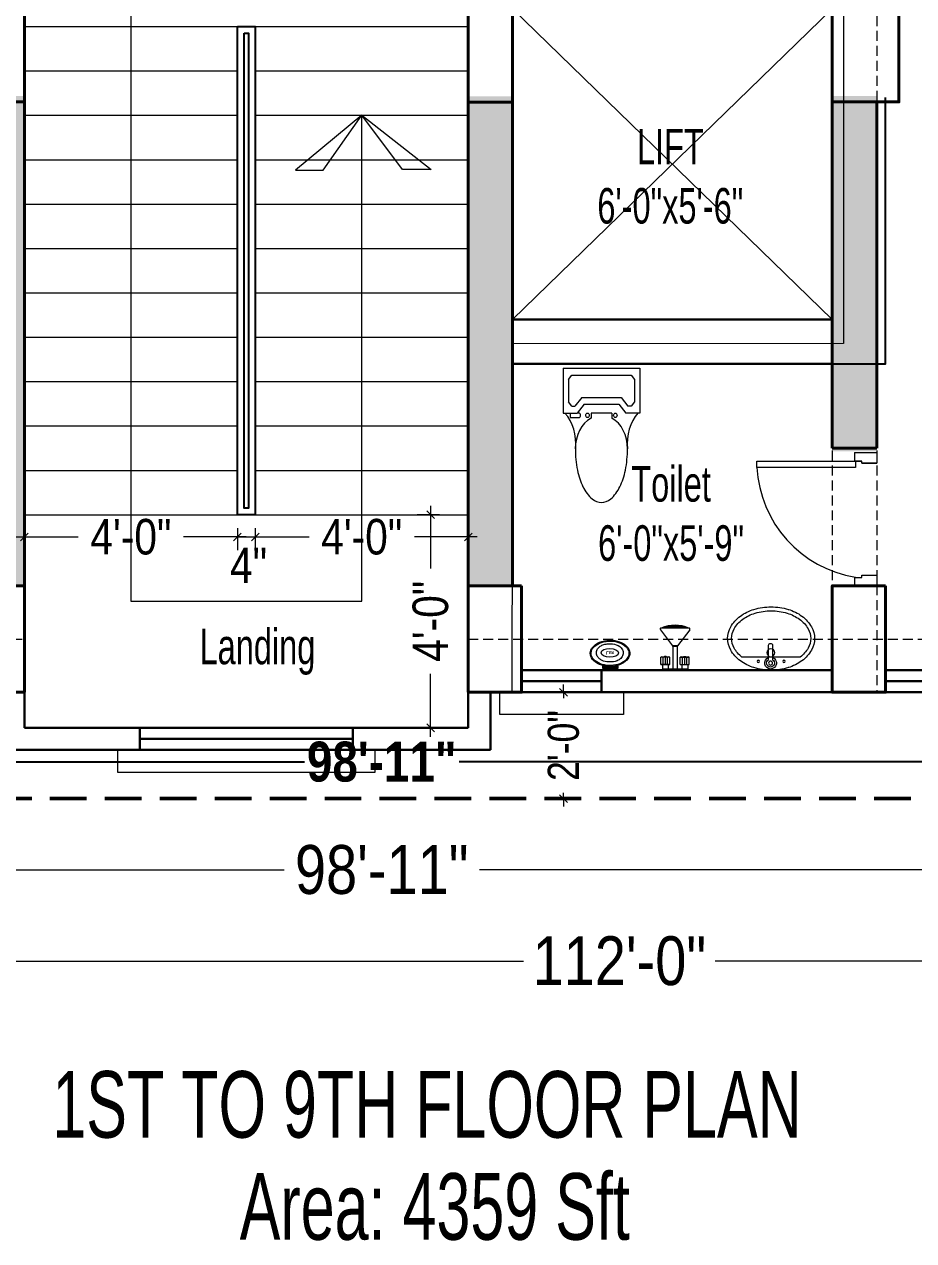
# Model space of a CAD drawing. Header units: inches. Extents: x 64086 to 138972, y -13497 to 16809.
# Drawn here: x 95675.8 to 95876.1, y -12040.3 to -11766.2 of the extents above; entities that cross this region are included whole.
import ezdxf

# ---------------------------------------------------------------- set-up
doc = ezdxf.new("R2010")
doc.units = ezdxf.units.IN
doc.header["$LTSCALE"] = 0.5
doc.header["$MEASUREMENT"] = 0
doc.header["$PDMODE"] = 2
doc.linetypes.add('DASHED', pattern=[0.75, 0.5, -0.25])
doc.layers.get('0').update_dxf_attribs({"lineweight": 13})
for name, color, linetype, lineweight in [('A-LINE', 252, 'Continuous', 15), ('A-TOIL', 6, 'Continuous', 15), ('BEAM 2', 87, 'Continuous', 15), ('Boundary', 6, 'DASHED', 50), ('Column', 1, 'Continuous', 40), ('DIM', 5, 'Continuous', 13), ('e-tv+tel', 5, 'Continuous', 25), ('fixture', 24, 'Continuous', 13), ('hatch', 8, 'Continuous', 9), ('P-BASIN1', 6, 'Continuous', 15), ('P-COMMODE', 6, 'Continuous', 15), ('P-SHOWER', 7, 'Continuous', 15), ('P.cap', 4, 'Continuous', 20), ('rail', 12, 'Continuous', 25), ('railing', 30, 'Continuous', 15), ('stair', 230, 'Continuous', 20), ('TEXT', 7, 'Continuous', 13), ('Text-2', 7, 'Continuous', 18), ('TEXT-IN', 7, 'Continuous', 15), ('text-s2', 7, 'Continuous', 20), ('WALL', 7, 'Continuous', 30), ('WALL-0', 7, 'Continuous', 18), ('Wall_20', 253, 'Continuous', 20)]:
    doc.layers.add(name, color=color, linetype=linetype, lineweight=lineweight)
doc.styles.add('1', font='ARIALN.TTF')
doc.styles.get("Standard").update_dxf_attribs({"font": 'ARIALNB.TTF'})
doc.styles.add('STYLE1', font='ARIALN.TTF', dxfattribs={"width": 0.8})
doc.dimstyles.new('1_8', dxfattribs={"dimtxt": 5, "dimasz": 1.5, "dimexe": 0.18, "dimexo": 0.0625, "dimgap": 0.125, "dimtad": 0, "dimdec": 0, "dimzin": 3, "dimdsep": 46, "dimlunit": 4, "dimtxsty": 'STYLE1', "dimblk": 'D', "dimcen": 3, "dimse1": 1, "dimse2": 1, "dimclrt": 7, "dimadec": 0, "dimazin": 0, "dimtfac": 1, "dimtdec": 0, "dimtix": 1, "dimtmove": 0, "dimatfit": 3, "dimldrblk": 'OPEN90', "dimfxl": 1, "dimtvp": 0.75, "dimtolj": 1, "dimtzin": 0, "dimarcsym": 0})
doc.dimstyles.new('Column Dim', dxfattribs={"dimtxt": 9, "dimasz": 1.5, "dimexe": 13.25, "dimexo": 11, "dimgap": 1, "dimtad": 0, "dimdec": 1, "dimzin": 0, "dimdsep": 46, "dimlunit": 4, "dimtxsty": 'Standard', "dimblk": 'DIM', "dimcen": 0, "dimse1": 1, "dimse2": 1, "dimclrd": 5, "dimclre": 5, "dimclrt": 7, "dimadec": 0, "dimazin": 0, "dimtfac": 1, "dimtdec": 1, "dimtofl": 0, "dimtmove": 2, "dimatfit": 3, "dimldrblk": 'DIM', "dimfxl": 1, "dimtolj": 1, "dimtzin": 0, "dimarcsym": 0})
doc.dimstyles.new('DIM-1-2', dxfattribs={"dimtxt": 8, "dimasz": 1.75, "dimexe": 3, "dimexo": 2, "dimgap": 3, "dimtad": 0, "dimdec": 0, "dimzin": 3, "dimdsep": 46, "dimlunit": 4, "dimtxsty": '1', "dimblk": 'OBLIQUE', "dimcen": 1, "dimdle": 2, "dimclrd": 256, "dimclre": 256, "dimclrt": 256, "dimadec": 0, "dimazin": 0, "dimtfac": 0.75, "dimtdec": 0, "dimtmove": 1, "dimatfit": 3, "dimldrblk": 'OBLIQUE', "dimfxl": 1, "dimtolj": 1, "dimtzin": 0, "dimlwd": -1, "dimlwe": -1, "dimarcsym": 0})
pattern_1 = [(225, (19362.28457, 30685.39488), (-0.0883883476, 0.0883883476), [])]

# ---------------------------------------------------------------- blocks, each defined once
blk = doc.blocks.new('D')
at = {"layer": 'DIM'}
for q in [(-1.125, 0), (0, 1.125), (1.125, 0), (0, -1.125)]:
    blk.add_line((0, 0), q, dxfattribs=at)
at = {"layer": 'DIM', "color": 6, "const_width": 0.375}
blk.add_lwpolyline([(-0.1875, 0, 1), (0.1875, 0, 1)], format="xyb", close=True, dxfattribs=at)
blk = doc.blocks.new('*D47')
at = {"layer": 'Defpoints', "color": 0, "transparency": 16777216}
for p in [(71204.6, -11684.75), (71193.77, -11806.11), (99510, -11806.11)]:
    blk.add_point(p, dxfattribs=at)
at = {"layer": 'text-s2', "color": 0, "lineweight": -2, "transparency": 16777216}
blk.add_line((71193.77, -11686.25), (71193.77, -11804.61), dxfattribs=at)
at = {"layer": 'text-s2', "color": 0, "lineweight": -2, "transparency": 16777216, "xscale": 1.5, "yscale": 1.5, "zscale": 1.5}
for p, rotation in [((71193.77, -11684.75), 90), ((71193.77, -11806.11), 270)]:
    blk.add_blockref('D', p, dxfattribs=dict(at, rotation=rotation))
at = {"layer": 'text-s2', "color": 7, "transparency": 16777216, "insert": (71189.94, -11745.43), "char_height": 5, "attachment_point": 5, "rotation": 90, "style": 'STYLE1'}
blk.add_mtext('\\A1;10\'-1"', dxfattribs=at)
blk = doc.blocks.new('_Open90')
at = {"layer": 'DIM', "color": 0, "lineweight": -2}
for p, q in [((0, 0), (-1, 0)), ((-0.5, 0.5), (0, 0)), ((0, 0), (-0.5, -0.5))]:
    blk.add_line(p, q, dxfattribs=at)
blk = doc.blocks.new('_Oblique')
at = {"color": 0, "linetype": 'ByBlock', "lineweight": -2}
blk.add_line((-0.5, -0.5), (0.5, 0.5), dxfattribs=at)
blk = doc.blocks.new('*D440')
at = {"layer": 'Defpoints', "color": 0, "ltscale": 3, "transparency": 16777216}
for p in [(95137.85, -11940.71), (96481.85, -11940.62), (96481.86, -11977.21)]:
    blk.add_point(p, dxfattribs=at)
at = {"layer": 'TEXT', "ltscale": 3, "transparency": 16777216}
for p, q in [((95137.86, -11975.31), (95137.86, -11980.31)), ((96481.86, -11975.21), (96481.86, -11980.21)), ((95135.86, -11977.31), (95788.27, -11977.26)), ((96483.86, -11977.21), (95831.44, -11977.26))]:
    blk.add_line(p, q, dxfattribs=at)
at = {"layer": 'TEXT', "ltscale": 3, "transparency": 16777216, "xscale": 1.75, "yscale": 1.75, "zscale": 1.75}
for p, rotation in [((95137.86, -11977.31), 180.0039345522628), ((96481.86, -11977.21), 0.003934552262808667)]:
    blk.add_blockref('_Oblique', p, dxfattribs=dict(at, rotation=rotation))
at = {"layer": 'TEXT', "ltscale": 3, "transparency": 16777216, "insert": (95809.86, -11977.26), "char_height": 11, "attachment_point": 5, "rotation": 0.0039, "style": '1'}
blk.add_mtext('\\A1;112\'-0"', dxfattribs=at)
blk = doc.blocks.new('*D444')
at = {"layer": 'Defpoints', "color": 0, "ltscale": 3, "transparency": 16777216}
for p in [(96349.83, -11916.71), (95162.83, -11923.71), (96349.83, -11956.71)]:
    blk.add_point(p, dxfattribs=at)
at = {"layer": 'TEXT', "ltscale": 3, "transparency": 16777216}
for p, q in [((95160.83, -11956.71), (95734.32, -11956.71)), ((95162.83, -11954.71), (95162.83, -11959.71)), ((96351.83, -11956.71), (95778.34, -11956.71)), ((96349.83, -11954.71), (96349.83, -11959.71))]:
    blk.add_line(p, q, dxfattribs=at)
at = {"layer": 'TEXT', "ltscale": 3, "transparency": 16777216, "xscale": 1.75, "yscale": 1.75, "zscale": 1.75, "rotation": 180}
blk.add_blockref('_Oblique', (95162.83, -11956.71), dxfattribs=at)
at = {"layer": 'TEXT', "ltscale": 3, "transparency": 16777216, "xscale": 1.75, "yscale": 1.75, "zscale": 1.75}
blk.add_blockref('_Oblique', (96349.83, -11956.71), dxfattribs=at)
at = {"layer": 'TEXT', "ltscale": 3, "transparency": 16777216, "insert": (95756.33, -11956.71), "char_height": 11, "attachment_point": 5, "style": '1'}
blk.add_mtext('\\A1;98\'-11"', dxfattribs=at)
blk = doc.blocks.new('*D446')
at = {"layer": 'Defpoints', "color": 0, "ltscale": 3, "transparency": 16777216}
for p in [(95822.78, -11916.71), (95797.28, -11940.67), (95822.78, -11940.67)]:
    blk.add_point(p, dxfattribs=at)
at = {"layer": 'TEXT-IN', "ltscale": 3, "transparency": 16777216}
for p, q in [((95797.28, -11916.71), (95797.28, -11914.96)), ((95799.28, -11916.71), (95794.28, -11916.71)), ((95797.28, -11916.71), (95797.28, -11918)), ((95797.28, -11940.67), (95797.28, -11939.37)), ((95799.28, -11940.67), (95794.28, -11940.67)), ((95797.28, -11940.67), (95797.28, -11942.42))]:
    blk.add_line(p, q, dxfattribs=at)
at = {"layer": 'TEXT-IN', "ltscale": 3, "transparency": 16777216, "xscale": 1.75, "yscale": 1.75, "zscale": 1.75}
for p, rotation in [((95797.28, -11916.71), 270), ((95797.28, -11940.67), 90)]:
    blk.add_blockref('_Oblique', p, dxfattribs=dict(at, rotation=rotation))
at = {"layer": 'TEXT-IN', "ltscale": 3, "transparency": 16777216, "insert": (95797.28, -11928.69), "char_height": 7, "attachment_point": 5, "rotation": 90, "style": '1'}
blk.add_mtext('\\A1;2\'-0"', dxfattribs=at)
blk = doc.blocks.new('p-basin11')
at = {"lineweight": 13}
for p, q in [((-0.49, 4.45), (-0.49, 0.85)), ((0.5, 0.86), (0.5, 4.45)), ((-7.44, 1.49), (7.15, 1.49))]:
    blk.add_line(p, q, dxfattribs=at)
for centre, radius in [((-0.08, 2.58), 0.99), ((-3.35, 0.44), 0.298), ((0, 0), 0.495), ((3.06, 0.44), 0.298)]:
    blk.add_circle(centre, radius, dxfattribs=at)
for centre, radius, start, end in [((-1.18, 2.6), 11.33, 106.7647, 126.0274), ((-1.18, 2.6), 10.34, 106.7647, 126.0274), ((-1.18, 2.6), 10.34, 106.7647, 126.0274), ((-0.15, -0.85), 14.92, 90, 106.7647), ((-0.15, -0.85), 13.93, 90, 106.7647), ((-0.15, -0.85), 13.93, 90, 106.7647), ((-0.15, -0.85), 14.92, 73.2353, 90), ((-0.15, -0.85), 13.93, 73.2353, 90), ((-0.15, -0.85), 13.93, 73.2353, 90), ((0.89, 2.6), 10.34, 53.9726, 73.2353), ((0.89, 2.6), 10.34, 53.9726, 73.2353), ((0.89, 2.6), 11.33, 53.9726, 73.2353), ((-2.77, 4.78), 8.63, 126.0274, 150.3366), ((-2.77, 4.78), 7.64, 126.0274, 150.3366), ((-2.77, 4.78), 7.64, 126.0274, 150.3366), ((2.48, 4.78), 7.64, 29.6634, 53.9726), ((2.48, 4.78), 8.63, 29.6634, 53.9726), ((-5.2, 6.16), 5.84, 150.3366, 180), ((-5.2, 6.16), 5.84, 180, 209.6634), ((-5.2, 6.16), 4.85, 150.3366, 180), ((-5.2, 6.16), 4.85, 150.3366, 180), ((-5.2, 6.16), 4.85, 180, 209.6634), ((4.9, 6.16), 4.85, 0, 29.6634), ((4.9, 6.16), 4.85, 360, 29.6634), ((4.9, 6.16), 4.85, 330.3366, 0), ((4.9, 6.16), 5.84, 0, 29.6634), ((4.9, 6.16), 5.84, 330.3366, 0), ((-2.77, 7.54), 8.63, 209.6634, 233.9726), ((-2.77, 7.54), 7.64, 209.6634, 232.3), ((0, 4.45), 0.495, 0, 180), ((2.48, 7.54), 7.64, 307.7, 330.3366), ((2.48, 7.54), 8.63, 306.0274, 330.3366), ((-1.18, 9.72), 11.33, 233.9726, 253.2353), ((0, 0), 1.48, 109.6514, 70.3603), ((0, 0), 0.99, 120.3431, 59.7554), ((0.89, 9.72), 11.33, 286.7647, 306.0274), ((-0.15, 13.16), 14.92, 253.2353, 270), ((-0.15, 13.16), 14.92, 270, 286.7647)]:
    blk.add_arc(centre, radius, start, end, dxfattribs=at)
blk = doc.blocks.new('*D436')
at = {"layer": 'Defpoints', "color": 0, "transparency": 16777216}
for p in [(95675.82, -11876.71), (95723.82, -11876.71), (95723.82, -11881.71)]:
    blk.add_point(p, dxfattribs=at)
at = {"layer": 'Text-2', "transparency": 16777216}
for p, q in [((95675.82, -11879.71), (95675.82, -11884.71)), ((95723.82, -11879.71), (95723.82, -11884.71)), ((95673.82, -11881.71), (95687.96, -11881.71)), ((95725.82, -11881.71), (95711.68, -11881.71))]:
    blk.add_line(p, q, dxfattribs=at)
at = {"layer": 'Text-2', "transparency": 16777216, "xscale": 1.75, "yscale": 1.75, "zscale": 1.75, "rotation": 180}
blk.add_blockref('_Oblique', (95675.82, -11881.71), dxfattribs=at)
at = {"layer": 'Text-2', "transparency": 16777216, "xscale": 1.75, "yscale": 1.75, "zscale": 1.75}
blk.add_blockref('_Oblique', (95723.82, -11881.71), dxfattribs=at)
at = {"layer": 'Text-2', "transparency": 16777216, "insert": (95699.82, -11881.71), "char_height": 8, "attachment_point": 5, "style": '1'}
blk.add_mtext('\\A1;4\'-0"', dxfattribs=at)
blk = doc.blocks.new('*D437')
at = {"layer": 'Defpoints', "color": 0, "transparency": 16777216}
for p in [(95727.83, -11876.71), (95775.82, -11876.71), (95775.82, -11881.71)]:
    blk.add_point(p, dxfattribs=at)
at = {"layer": 'Text-2', "transparency": 16777216}
for p, q in [((95727.83, -11879.71), (95727.83, -11884.71)), ((95775.82, -11879.71), (95775.82, -11884.71)), ((95725.83, -11881.71), (95739.97, -11881.71)), ((95777.82, -11881.71), (95763.68, -11881.71))]:
    blk.add_line(p, q, dxfattribs=at)
at = {"layer": 'Text-2', "transparency": 16777216, "xscale": 1.75, "yscale": 1.75, "zscale": 1.75, "rotation": 180}
blk.add_blockref('_Oblique', (95727.83, -11881.71), dxfattribs=at)
at = {"layer": 'Text-2', "transparency": 16777216, "xscale": 1.75, "yscale": 1.75, "zscale": 1.75}
blk.add_blockref('_Oblique', (95775.82, -11881.71), dxfattribs=at)
at = {"layer": 'Text-2', "transparency": 16777216, "insert": (95751.82, -11881.71), "char_height": 8, "attachment_point": 5, "style": '1'}
blk.add_mtext('\\A1;4\'-0"', dxfattribs=at)
blk = doc.blocks.new('*D438')
at = {"layer": 'Defpoints', "color": 0, "transparency": 16777216}
for p in [(95775.82, -11876.71), (95765.33, -11924.71), (95767.33, -11924.71)]:
    blk.add_point(p, dxfattribs=at)
at = {"layer": 'Text-2', "transparency": 16777216}
for p, q in [((95769.33, -11876.71), (95764.33, -11876.71)), ((95767.33, -11874.71), (95767.33, -11888.85)), ((95767.33, -11926.71), (95767.33, -11912.57)), ((95767.33, -11924.71), (95770.33, -11924.71))]:
    blk.add_line(p, q, dxfattribs=at)
at = {"layer": 'Text-2', "transparency": 16777216, "xscale": 1.75, "yscale": 1.75, "zscale": 1.75}
for p, rotation in [((95767.33, -11876.71), 90), ((95767.33, -11924.71), 270)]:
    blk.add_blockref('_Oblique', p, dxfattribs=dict(at, rotation=rotation))
at = {"layer": 'Text-2', "transparency": 16777216, "insert": (95767.33, -11900.71), "char_height": 8, "attachment_point": 5, "rotation": 90, "style": '1'}
blk.add_mtext('\\A1;4\'-0"', dxfattribs=at)
blk = doc.blocks.new('*D439')
at = {"layer": 'Defpoints', "color": 0, "transparency": 16777216}
for p in [(95723.82, -11876.71), (95727.83, -11876.71), (95727.83, -11881.71)]:
    blk.add_point(p, dxfattribs=at)
at = {"layer": 'Text-2', "transparency": 16777216}
for p, q in [((95723.82, -11879.71), (95723.82, -11884.71)), ((95727.83, -11879.71), (95727.83, -11884.71)), ((95723.82, -11881.71), (95722.07, -11881.71)), ((95723.82, -11881.71), (95727.83, -11881.71)), ((95727.83, -11881.71), (95729.58, -11881.71))]:
    blk.add_line(p, q, dxfattribs=at)
at = {"layer": 'Text-2', "transparency": 16777216, "xscale": 1.75, "yscale": 1.75, "zscale": 1.75}
blk.add_blockref('_Oblique', (95723.82, -11881.71), dxfattribs=at)
at = {"layer": 'Text-2', "transparency": 16777216, "xscale": 1.75, "yscale": 1.75, "zscale": 1.75, "rotation": 180}
blk.add_blockref('_Oblique', (95727.83, -11881.71), dxfattribs=at)
at = {"layer": 'Text-2', "transparency": 16777216, "insert": (95726.33, -11888.09), "char_height": 8, "attachment_point": 5, "style": '1'}
blk.add_mtext('\\A1;4"', dxfattribs=at)
blk = doc.blocks.new('A$C3B0820DD')
at = {"layer": 'A-TOIL'}
for p, q in [((0, 26.47), (0, 17.65)), ((0, 26.47), (15.1, 26.47)), ((15.1, 26.47), (15.1, 17.65)), ((1.03, 24.26), (1.72, 25.14)), ((1.03, 24.26), (1.03, 19.85)), ((1.72, 25.14), (13.38, 25.14)), ((13.38, 25.14), (14.07, 24.26)), ((14.07, 24.26), (14.07, 19.85)), ((1.72, 18.97), (1.03, 19.85)), ((3.69, 20.73), (2.32, 18.97)), ((4.12, 19.41), (2.74, 17.65)), ((3.69, 20.73), (11.41, 20.73)), ((4.12, 19.41), (10.98, 19.41)), ((10.98, 19.41), (12.35, 17.65)), ((11.41, 20.73), (12.78, 18.97)), ((14.07, 19.85), (13.38, 18.97)), ((0, 17.65), (2.74, 17.65)), ((1.37, 17.65), (1.37, 16.76)), ((1.72, 18.97), (2.32, 18.97)), ((3.09, 17.65), (2.74, 17.65)), ((5.49, 17.65), (5.49, 16.65)), ((9.61, 17.65), (5.49, 17.65)), ((9.61, 17.65), (9.61, 16.65)), ((15.1, 17.65), (12.35, 17.65)), ((13.38, 18.97), (12.78, 18.97)), ((1.37, 16.76), (3.09, 16.76))]:
    blk.add_line(p, q, dxfattribs=at)
for centre, major_axis, start_param, end_param in [((-3.71, 11.66), (0, 7.94), 4.576272, 5.566047), ((3.09, 17.2), (0, 0.441), 3.141593, 6.283185), ((4.8, 17.2), (0, 0.441), 4.712389, 10.995574), ((10.29, 17.2), (0, 0.441), 4.712389, 10.995574), ((18.81, 11.66), (0, 7.94), 0.717138, 1.706913), ((7.55, 10.59), (0, 6.62), 0.411517, 1.570796), ((7.55, 10.59), (0, 6.62), -1.570796, -0.411517), ((15.53, 10.59), (0, 16.88), 1.570797, 1.824118), ((-0.44, 10.59), (0, 16.88), 4.459068, 4.712388), ((11.59, 9.28), (0, 11.65), 1.824118, 2.129396), ((3.5, 9.28), (0, 11.65), 4.153789, 4.459067), ((9.11, 7.28), (0, 7.88), 2.129396, 2.556312), ((5.99, 7.28), (0, 7.88), 3.726874, 4.153789), ((7.55, 4.25), (0, 4.25), 2.556313, 3.141592), ((7.55, 4.25), (0, 4.25), 3.141593, 3.726873)]:
    blk.add_ellipse(centre, major_axis=major_axis, ratio=0.777778, start_param=start_param, end_param=end_param, dxfattribs=at)
blk = doc.blocks.new('toilet d')
at = {"layer": 'railing'}
for p, q in [((98951.72, -21113.88), (98951.72, -21091.64)), ((98951.72, -21091.64), (98953.15, -21091.64)), ((98953.15, -21091.64), (98953.15, -21113.88)), ((98925.06, -21118.64), (98925.06, -21113.64)), ((98927, -21113.64), (98925.06, -21113.64)), ((98926.96, -21113.88), (98926.96, -21115.31)), ((98926.96, -21113.88), (98926.96, -21115.31)), ((98926.96, -21115.31), (98927.44, -21115.31)), ((98927.44, -21115.31), (98927.44, -21118.64)), ((98927.44, -21115.31), (98927.44, -21118.64)), ((98953.15, -21113.88), (98951.72, -21113.88)), ((98952.68, -21115.31), (98952.68, -21118.64)), ((98952.68, -21118.64), (98952.68, -21115.31)), ((98952.68, -21115.31), (98953.15, -21115.31)), ((98955.06, -21113.64), (98953.15, -21113.64)), ((98953.15, -21113.88), (98953.15, -21115.31)), ((98953.15, -21115.31), (98953.15, -21113.88)), ((98955.06, -21113.64), (98955.06, -21118.64)), ((98927.44, -21118.64), (98925.06, -21118.64)), ((98955.06, -21118.64), (98952.68, -21118.64))]:
    blk.add_line(p, q, dxfattribs=at)
blk.add_arc((98953.17, -21118.15), 26.55, 93.112, 170.7406, dxfattribs=at)
blk = doc.blocks.new('pp-sh')
at = {"ltscale": 0.01}
h = blk.add_hatch(dxfattribs=at)
h.set_pattern_fill('ANSI31', color=256, style=0)
h.set_pattern_definition(pattern_1)
h.paths.add_polyline_path([(18743.58, 25839.35), (18749.1, 25839.35, 0.199471)])
h = blk.add_hatch(dxfattribs=at)
h.set_pattern_fill('ANSI31', color=256, style=0)
h.set_pattern_definition(pattern_1)
h.paths.add_polyline_path([(18745.89, 25835.65), (18746.8, 25835.65, -0.163612), (18746.84, 25835.78), (18745.84, 25835.78, -0.163612)])
for p, q in [((18743.4, 25839), (18745.84, 25835.78)), ((18749.1, 25839.35), (18743.58, 25839.35)), ((18749.28, 25839), (18746.84, 25835.78)), ((18746.84, 25835.78), (18745.84, 25835.78)), ((18746.8, 25835.65), (18745.89, 25835.65)), ((18745.89, 25835.65), (18745.89, 25831.13)), ((18746.8, 25835.65), (18746.8, 25831.13)), ((18745.28, 25833.51), (18743.51, 25833.51)), ((18743.51, 25832.08), (18743.51, 25833.51)), ((18745.28, 25832.08), (18743.51, 25832.08)), ((18743.8, 25832.04), (18743.8, 25831.13)), ((18743.95, 25832.08), (18743.95, 25833.51)), ((18744.54, 25833.62), (18744.26, 25833.62)), ((18744.26, 25833.59), (18744.26, 25833.62)), ((18744.4, 25833.59), (18744.4, 25833.62)), ((18744.4, 25832.08), (18744.4, 25833.51)), ((18744.54, 25833.59), (18744.54, 25833.62)), ((18744.84, 25832.08), (18744.84, 25833.51)), ((18744.99, 25832.04), (18744.99, 25831.13)), ((18745.28, 25832.08), (18745.28, 25833.51)), ((18747.4, 25832.08), (18747.4, 25833.51)), ((18747.4, 25833.51), (18749.17, 25833.51)), ((18747.4, 25832.08), (18749.17, 25832.08)), ((18747.69, 25832.04), (18747.69, 25831.13)), ((18747.84, 25832.08), (18747.84, 25833.51)), ((18748.15, 25833.59), (18748.15, 25833.62)), ((18748.15, 25833.62), (18748.42, 25833.62)), ((18748.29, 25833.59), (18748.29, 25833.62)), ((18748.29, 25832.08), (18748.29, 25833.51)), ((18748.42, 25833.59), (18748.42, 25833.62)), ((18748.73, 25832.08), (18748.73, 25833.51)), ((18748.88, 25832.04), (18748.88, 25831.13)), ((18749.17, 25832.08), (18749.17, 25833.51)), ((18748.88, 25831.13), (18743.8, 25831.13)), ((18746.8, 25831.13), (18745.89, 25831.13))]:
    blk.add_line(p, q, dxfattribs=at)
for centre, radius, start, end in [((18743.58, 25839.13), 0.222, 90, 216.0286), ((18746.34, 25832.71), 7.19, 67.4384, 112.5616), ((18749.1, 25839.13), 0.222, 323.9714, 90), ((18745.67, 25835.65), 0.222, 0, 37.1678), ((18747.02, 25835.65), 0.222, 142.8322, 180), ((18743.73, 25832.87), 0.68, 70.9882, 109.0118), ((18743.73, 25832.72), 0.68, 250.9882, 289.0118), ((18743.73, 25833.55), 0, 152.3346, 180), ((18744.4, 25832.37), 1.22, 68.7379, 111.2621), ((18744.18, 25832.87), 0.68, 70.9882, 109.0118), ((18744.18, 25832.72), 0.68, 250.9882, 289.0118), ((18744.62, 25832.87), 0.68, 70.9882, 109.0118), ((18744.62, 25832.72), 0.68, 250.9882, 289.0118), ((18745.06, 25832.87), 0.68, 70.9882, 109.0118), ((18745.06, 25832.72), 0.68, 250.9882, 289.0118), ((18747.62, 25832.87), 0.68, 70.9882, 109.0118), ((18747.62, 25832.72), 0.68, 250.9882, 289.0118), ((18748.29, 25832.37), 1.22, 68.7379, 111.2621), ((18748.06, 25832.87), 0.68, 70.9882, 109.0118), ((18748.06, 25832.72), 0.68, 250.9882, 289.0118), ((18748.51, 25832.87), 0.68, 70.9882, 109.0118), ((18748.51, 25832.72), 0.68, 250.9882, 289.0118), ((18748.95, 25832.87), 0.68, 70.9882, 109.0118), ((18748.95, 25832.72), 0.68, 250.9882, 289.0118), ((18748.95, 25833.55), 0, 0, 27.6654)]:
    blk.add_arc(centre, radius, start, end, dxfattribs=at)
blk = doc.blocks.new('RY')
at = {"layer": 'fixture'}
for p, q in [((227073.05, -59649.09), (227072.37, -59649.09)), ((227073.05, -59649.32), (227072.43, -59649.32)), ((227073.05, -59652.62), (227073.05, -59649.09)), ((227073.05, -59649.54), (227072.48, -59649.54)), ((227073.05, -59652.18), (227072.49, -59652.18)), ((227073.05, -59649.76), (227072.52, -59649.76)), ((227073.05, -59651.96), (227072.54, -59651.96)), ((227073.05, -59649.98), (227072.56, -59649.98)), ((227073.05, -59651.74), (227072.57, -59651.74)), ((227073.05, -59650.2), (227072.59, -59650.2)), ((227073.05, -59651.52), (227072.59, -59651.52)), ((227073.05, -59650.42), (227072.61, -59650.42)), ((227073.05, -59651.3), (227072.61, -59651.3)), ((227073.05, -59650.64), (227072.62, -59650.64)), ((227073.05, -59651.08), (227072.62, -59651.08)), ((227073.05, -59650.86), (227072.63, -59650.86)), ((227072.39, -59652.62), (227073.05, -59652.62)), ((227073.05, -59652.4), (227072.45, -59652.4))]:
    blk.add_line(p, q, dxfattribs=at)
at = {"layer": 'fixture', "color": 37}
blk.add_ellipse((227069.56, -59650.94), major_axis=(0.03, 1.96), ratio=0.508227, dxfattribs=at)
at = {"layer": 'fixture'}
for points, knots in [([(227069.67, -59655.34), (227070.14, -59655.34), (227070.61, -59655.17), (227071.49, -59654.46), (227071.88, -59653.92), (227072.44, -59652.6), (227072.61, -59651.83), (227072.64, -59650.26), (227072.52, -59649.46), (227072.02, -59648.09), (227071.65, -59647.51), (227070.8, -59646.71), (227070.32, -59646.49), (227069.39, -59646.39), (227068.91, -59646.52), (227068.01, -59647.13), (227067.6, -59647.62), (227066.98, -59648.88), (227066.78, -59649.63), (227066.67, -59651.2), (227066.76, -59652), (227067.19, -59653.43), (227067.53, -59654.05), (227068.36, -59654.94), (227068.83, -59655.21), (227069.42, -59655.33), (227069.54, -59655.34), (227069.67, -59655.34)], [0, 0, 0, 0, 0.512242, 0.512242, 1.024485, 1.024485, 1.536727, 1.536727, 2.04897, 2.04897, 2.561212, 2.561212, 3.073455, 3.073455, 3.585697, 3.585697, 4.09794, 4.09794, 4.610182, 4.610182, 5.122425, 5.122425, 5.634667, 5.634667, 6.14691, 6.14691, 6.283185, 6.283185, 6.283185, 6.283185]), ([(227069.67, -59655.14), (227070.05, -59655.14), (227070.44, -59655.01), (227071.19, -59654.47), (227071.55, -59654.05), (227072.1, -59652.97), (227072.3, -59652.32), (227072.46, -59650.96), (227072.43, -59650.24), (227072.15, -59648.92), (227071.9, -59648.32), (227071.27, -59647.37), (227070.89, -59647.03), (227070.12, -59646.65), (227069.74, -59646.59), (227068.97, -59646.73), (227068.58, -59646.93), (227067.86, -59647.63), (227067.53, -59648.13), (227067.07, -59649.31), (227066.93, -59650), (227066.89, -59651.43), (227067, -59652.18), (227067.43, -59653.43), (227067.73, -59653.96), (227068.41, -59654.72), (227068.79, -59654.96), (227069.34, -59655.12), (227069.5, -59655.14), (227069.67, -59655.14)], [0, 0, 0, 0, 0.466932, 0.466932, 0.933864, 0.933864, 1.400796, 1.400796, 1.867727, 1.867727, 2.334659, 2.334659, 2.801591, 2.801591, 3.268523, 3.268523, 3.735455, 3.735455, 4.202387, 4.202387, 4.669318, 4.669318, 5.165008, 5.165008, 5.62593, 5.62593, 6.080806, 6.080806, 6.283185, 6.283185, 6.283185, 6.283185])]:
    blk.add_open_spline(points, degree=3, knots=knots, dxfattribs=at)
at = {"layer": 'fixture', "color": 37}
blk.add_open_spline([(227069.6, -59647.92), (227069.34, -59647.91), (227069.09, -59647.98), (227068.25, -59648.39), (227067.93, -59648.94), (227067.55, -59650.04), (227067.47, -59650.66), (227067.53, -59651.62), (227067.59, -59651.97), (227067.78, -59652.58), (227067.9, -59652.86), (227068.21, -59653.33), (227068.41, -59653.53), (227068.88, -59653.84), (227069.16, -59653.93), (227069.74, -59653.97), (227070.04, -59653.9), (227070.53, -59653.65), (227070.73, -59653.47), (227071.05, -59653.09), (227071.17, -59652.88), (227071.47, -59652.22), (227071.57, -59651.72), (227071.64, -59650.73), (227071.6, -59650.22), (227071.4, -59649.43), (227071.28, -59649.13), (227070.94, -59648.58), (227070.71, -59648.32), (227070.17, -59648.01), (227069.9, -59647.92), (227069.6, -59647.92)], degree=3, knots=[0, 0, 0, 0, 0.251826, 0.251826, 0.981976, 0.981976, 1.712126, 1.712126, 2.138681, 2.138681, 2.508948, 2.508948, 2.825837, 2.825837, 3.120106, 3.120106, 3.414376, 3.414376, 3.708645, 3.708645, 4.002915, 4.002915, 4.608496, 4.608496, 5.214077, 5.214077, 5.606251, 5.606251, 5.998425, 5.998425, 6.283185, 6.283185, 6.283185, 6.283185], dxfattribs=at)
at = {"layer": 'fixture', "color": 37, "text_generation_flag": 4}
blk.add_text('Lux ', height=0.75, rotation=90, dxfattribs=at).set_placement((227069.24, -59651.81))
blk = doc.blocks.new('DIM')
at = {"layer": 'DIM'}
for q in [(0, 2), (-2, 0), (0, -2), (2, 0)]:
    blk.add_line((0, 0), q, dxfattribs=at)
blk.add_circle((0, 0), 1, dxfattribs=at)
blk = doc.blocks.new('*D461')
at = {"layer": 'Defpoints', "color": 0, "ltscale": 15, "transparency": 16777216}
for p in [(95162.83, -11916.71), (96349.83, -11916.71), (95162.83, -11932.39)]:
    blk.add_point(p, dxfattribs=at)
at = {"layer": 'TEXT-IN', "color": 5, "lineweight": -2, "ltscale": 15, "transparency": 16777216}
for p, q in [((95164.33, -11932.39), (95738.9, -11932.39)), ((96348.33, -11932.39), (95773.76, -11932.39))]:
    blk.add_line(p, q, dxfattribs=at)
at = {"layer": 'TEXT-IN', "color": 5, "lineweight": -2, "ltscale": 15, "transparency": 16777216, "xscale": 1.5, "yscale": 1.5, "zscale": 1.5}
for p, rotation in [((95162.83, -11932.39), 180.0000125812999), ((96349.83, -11932.39), 1.258129992187662e-05)]:
    blk.add_blockref('DIM', p, dxfattribs=dict(at, rotation=rotation))
at = {"layer": 'TEXT-IN', "color": 7, "ltscale": 15, "transparency": 16777216, "insert": (95756.33, -11932.39), "char_height": 9, "attachment_point": 5, "rotation": 0}
blk.add_mtext('\\A1;98\'-11"', dxfattribs=at)

msp = doc.modelspace()

# ---------------------------------------------------------------- hatches: boundary and pattern name
at = {"layer": 'A-LINE'}
h = msp.add_hatch(dxfattribs=at)
h.set_pattern_fill('AR-CONC', color=256, scale=0.5, style=0)
h.set_pattern_definition([(50, (24965.614, 27715.9682), (3.58630091, -0.31376067), [0.375, -4.125]), (355, (24965.614, 27715.9682), (-0.69375667, 3.76096067), [0.3, -3.3]), (100.4514, (24965.9128, 27715.942), (2.89254691, 3.44719771), [0.31870095, -3.50571056]), (46.1842, (24965.614, 27716.968), (5.33620524, -0.82759507), [0.5625, -6.1875]), (96.6356, (24966.0586, 27716.899), (4.67331353, 4.87058935), [0.47805144, -5.258565]), (351.1842, (24965.614, 27716.968), (4.67330973, 4.870593), [0.45, -4.95]), (21, (24966.114, 27716.7182), (2.98453526, -2.01309445), [0.375, -4.125]), (326, (24966.114, 27716.7182), (1.21657666, 3.62575023), [0.3, -3.3]), (71.4514, (24966.3627, 27716.5504), (4.20111314, 1.61265248), [0.31870095, -3.50571056]), (37.5, (24965.614, 27715.9682), (0.060799277, 1.66446927), [0, -3.26, 0, -3.35, 0, -3.3125]), (7.5, (24965.614, 27715.9682), (1.315347687, 1.97205856), [0, -1.91, 0, -3.185, 0, -1.2625]), (327.5, (24964.499, 27715.9682), (2.66911218, -0.112774359), [0, -1.25, 0, -3.9, 0, -5.175]), (317.5, (24963.999, 27715.9682), (2.91593085, 0.50052491), [0, -1.625, 0, -2.59, 0, -3.675])])
h.paths.add_polyline_path([(95663.82, -11892.39), (95675.82, -11892.39), (95675.82, -11782.39), (95663.82, -11782.39)])
h.paths.add_polyline_path([(95785.82, -11782.44), (95775.82, -11782.44), (95775.82, -11892.39), (95785.82, -11892.39)])
h.paths.add_polyline_path([(95867.82, -11782.39), (95857.82, -11782.39), (95857.82, -11862.39), (95867.82, -11862.39)])

# ---------------------------------------------------------------- linework, layer by layer
at = {"layer": 'BEAM 2', "linetype": 'DASHED', "ltscale": 9}
for p, q in [((95857.82, -11507.84), (95857.82, -11916.71)), ((95867.82, -11507.84), (95867.82, -11916.71)), ((95220.83, -11904.71), (95675.82, -11904.71)), ((95775.82, -11904.71), (96343.83, -11904.71)), ((95220.83, -11916.71), (95675.82, -11916.71)), ((95775.82, -11916.71), (96343.83, -11916.71))]:
    msp.add_line(p, q, dxfattribs=at)
at = {"layer": 'Boundary', "color": 1, "ltscale": 33}
msp.add_lwpolyline([(96338.26, -11335.63), (96481.85, -11940.62), (95137.85, -11940.71), (95138.26, -11336.71), (96338.26, -11335.63)], dxfattribs=at)
at = {"layer": 'Column', "lineweight": -3}
for p, q in [((95675.82, -11782.71), (95675.82, -11892.71)), ((95675.82, -11782.71), (95675.82, -11892.71)), ((95775.82, -11782.71), (95775.82, -11892.71)), ((95775.82, -11782.75), (95775.82, -11892.71)), ((95785.82, -11782.71), (95785.82, -11892.71)), ((95785.82, -11782.75), (95785.82, -11892.71))]:
    msp.add_line(p, q, dxfattribs=at)
at = {"layer": 'Column'}
for p, q in [((95675.82, -11783.71), (95675.82, -11897.71)), ((95775.82, -11783.75), (95775.82, -11892.71)), ((95785.82, -11783.75), (95785.82, -11892.71)), ((95857.82, -11861.71), (95857.82, -11783.71)), ((95867.82, -11861.71), (95867.82, -11783.71)), ((95867.82, -11861.71), (95857.82, -11861.71))]:
    msp.add_line(p, q, dxfattribs=at)
for points in [[(95675.82, -11753.71), (95660.82, -11753.71), (95660.82, -11783.71), (95675.82, -11783.71)], [(95785.82, -11753.75), (95775.82, -11753.75), (95775.82, -11783.75), (95785.82, -11783.75)], [(95872.82, -11753.71), (95857.82, -11753.71), (95857.82, -11783.71), (95872.82, -11783.71)], [(95675.82, -11892.71), (95663.82, -11892.71), (95663.82, -11916.71), (95675.82, -11916.71)], [(95675.82, -11892.71), (95663.82, -11892.71), (95663.82, -11916.71), (95675.82, -11916.71)], [(95787.82, -11892.71), (95775.82, -11892.71), (95775.82, -11916.71), (95787.82, -11916.71)], [(95787.82, -11892.71), (95775.82, -11892.71), (95775.82, -11916.71), (95787.82, -11916.71)], [(95869.82, -11892.71), (95857.82, -11892.71), (95857.82, -11916.71), (95869.82, -11916.71)], [(95869.82, -11892.71), (95857.82, -11892.71), (95857.82, -11916.71), (95869.82, -11916.71)]]:
    msp.add_lwpolyline(points, close=True, dxfattribs=at)
at = {"layer": 'Column', "lineweight": -3}
msp.add_lwpolyline([(95857.82, -11782.71), (95857.82, -11842.71), (95869.82, -11842.71), (95869.82, -11782.71)], dxfattribs=at)
at = {"layer": 'e-tv+tel', "lineweight": 30}
for p, q in [((95805.82, -11911.71), (95787.82, -11911.71)), ((95869.82, -11911.71), (95955.82, -11911.71)), ((95805.82, -11914.21), (95787.82, -11914.21)), ((95869.82, -11914.21), (95955.82, -11914.21)), ((95805.82, -11916.71), (95787.82, -11916.71)), ((95869.82, -11916.71), (95955.82, -11916.71)), ((95701.82, -11924.71), (95749.82, -11924.71)), ((95701.82, -11927.21), (95749.82, -11927.21)), ((95701.82, -11929.71), (95749.82, -11929.71))]:
    msp.add_line(p, q, dxfattribs=at)
at = {"layer": 'hatch'}
for p, q in [((95785.82, -11762.75), (95857.82, -11832.71)), ((95785.82, -11832.71), (95857.82, -11762.75))]:
    msp.add_line(p, q, dxfattribs=at)
msp.add_lwpolyline([(95699.82, -11754.21), (95699.82, -11896.21), (95751.82, -11896.21), (95751.82, -11786.71), (95736.87, -11799.07), (95743.14, -11799.07), (95751.82, -11786.71), (95767.47, -11798.89), (95760.97, -11798.89), (95751.82, -11786.71)], dxfattribs=at)
at = {"layer": 'P-BASIN1', "lineweight": 40}
for p, q in [((95675.82, -11783.71), (95675.82, -11897.71)), ((95775.82, -11783.75), (95775.82, -11892.71)), ((95785.82, -11783.75), (95785.82, -11892.71)), ((95857.82, -11861.71), (95857.82, -11783.71)), ((95867.82, -11861.71), (95867.82, -11783.71)), ((95867.82, -11861.71), (95857.82, -11861.71))]:
    msp.add_line(p, q, dxfattribs=at)
for points in [[(95675.82, -11753.71), (95660.82, -11753.71), (95660.82, -11783.71), (95675.82, -11783.71)], [(95785.82, -11753.75), (95775.82, -11753.75), (95775.82, -11783.75), (95785.82, -11783.75)], [(95872.82, -11753.71), (95857.82, -11753.71), (95857.82, -11783.71), (95872.82, -11783.71)], [(95675.82, -11892.71), (95663.82, -11892.71), (95663.82, -11916.71), (95675.82, -11916.71)], [(95787.82, -11892.71), (95775.82, -11892.71), (95775.82, -11916.71), (95787.82, -11916.71)], [(95869.82, -11892.71), (95857.82, -11892.71), (95857.82, -11916.71), (95869.82, -11916.71)]]:
    msp.add_lwpolyline(points, close=True, dxfattribs=at)
at = {"layer": 'P.cap', "ltscale": 15}
msp.add_lwpolyline([(95162.83, -11390.69), (96228.83, -11390.69), (96228.83, -11408.71), (96264.83, -11408.71), (96264.83, -11502.9), (96228.83, -11502.9), (96228.83, -11530.84), (96264.77, -11530.84), (96264.83, -11637.34), (96291.83, -11637.34), (96291.83, -11637.37), (96315.83, -11636.68), (96315.83, -11733.71), (96333.04, -11733.63), (96332.83, -11822.71), (96349.83, -11822.71), (96349.83, -11916.71), (95780.82, -11916.71), (95780.82, -11929.71), (95670.82, -11929.71), (95670.82, -11916.71), (95162.83, -11916.71), (95162.83, -11390.69)], dxfattribs=at)
at = {"layer": 'rail'}
for points in [[(95723.82, -11766.71), (95727.82, -11766.71), (95727.82, -11876.71), (95723.82, -11876.71)], [(95725.32, -11768.21), (95726.32, -11768.21), (95726.32, -11875.21), (95725.32, -11875.21)]]:
    msp.add_lwpolyline(points, close=True, dxfattribs=at)
at = {"layer": 'stair'}
for p, q in [((95675.82, -11766.71), (95723.82, -11766.71)), ((95727.82, -11766.71), (95775.82, -11766.71)), ((95675.82, -11776.71), (95723.82, -11776.71)), ((95727.82, -11776.71), (95775.82, -11776.71)), ((95675.82, -11786.71), (95723.82, -11786.71)), ((95727.82, -11786.71), (95775.82, -11786.71)), ((95675.82, -11796.71), (95723.82, -11796.71)), ((95727.82, -11796.71), (95775.82, -11796.71)), ((95675.82, -11806.71), (95723.82, -11806.71)), ((95727.82, -11806.71), (95775.82, -11806.71)), ((95675.82, -11816.71), (95723.82, -11816.71)), ((95727.82, -11816.71), (95775.82, -11816.71)), ((95675.82, -11826.71), (95723.82, -11826.71)), ((95727.82, -11826.71), (95775.82, -11826.71)), ((95675.82, -11836.71), (95723.82, -11836.71)), ((95727.82, -11836.71), (95775.82, -11836.71)), ((95675.82, -11846.71), (95723.82, -11846.71)), ((95727.82, -11846.71), (95775.82, -11846.71)), ((95675.82, -11856.71), (95723.82, -11856.71)), ((95727.82, -11856.71), (95775.82, -11856.71)), ((95675.82, -11866.71), (95723.82, -11866.71)), ((95727.82, -11866.71), (95775.82, -11866.71)), ((95675.82, -11876.71), (95723.82, -11876.71)), ((95727.82, -11876.71), (95775.82, -11876.71))]:
    msp.add_line(p, q, dxfattribs=at)
at = {"layer": 'Text-2'}
msp.add_line((95775.82, -11888.71), (95775.82, -11752.75), dxfattribs=at)
at = {"layer": 'TEXT-IN', "ltscale": 15}
msp.add_lwpolyline([(95860.34, -11660.53), (95860.34, -11838.1), (95785.82, -11838.23), (95785.66, -11916.71), (95864.82, -11916.71), (95864.82, -11916.71), (95958.82, -11916.71), (95958.82, -11916.71), (96349.83, -11916.71), (96349.83, -11822.71), (96332.83, -11822.71), (96333.05, -11733.71), (96315.83, -11733.71), (96315.83, -11637.23), (96291.83, -11637.34), (96291.83, -11639.88), (96058.57, -11639.88), (96059.31, -11630.09), (95861.08, -11630.09), (95860.34, -11660.85)], dxfattribs=at)
at = {"layer": 'WALL', "color": 0, "ltscale": 3}
for p, q in [((95775.82, -11892.71), (95775.82, -11770.75)), ((95785.82, -11832.71), (95785.82, -11770.75)), ((95785.82, -11832.71), (95857.82, -11832.71)), ((95785.82, -11842.71), (95857.82, -11842.71)), ((95805.82, -11911.71), (95857.82, -11911.71)), ((95805.82, -11916.71), (95857.82, -11916.71)), ((95675.82, -11924.71), (95701.82, -11924.71)), ((95701.82, -11924.71), (95701.82, -11929.71)), ((95749.82, -11924.71), (95775.82, -11924.71)), ((95749.82, -11924.71), (95749.82, -11929.71)), ((95749.82, -11924.71), (95749.82, -11929.71)), ((95675.82, -11929.71), (95701.82, -11929.71)), ((95749.82, -11929.71), (95780.82, -11929.71))]:
    msp.add_line(p, q, dxfattribs=at)
at = {"layer": 'WALL', "ltscale": 3}
for p, q in [((95805.82, -11911.71), (95805.82, -11916.71)), ((95675.82, -11916.71), (95675.82, -11924.71)), ((95775.82, -11916.71), (95775.82, -11924.71)), ((95780.82, -11916.71), (95780.82, -11929.71)), ((95675.82, -11929.71), (95670.82, -11929.71))]:
    msp.add_line(p, q, dxfattribs=at)
at = {"layer": 'Wall_20'}
for points in [[(95805.82, -11916.71), (95810.82, -11916.71), (95810.82, -11921.71), (95787.95, -11921.71), (95782.95, -11921.71), (95782.95, -11916.71)], [(95701.82, -11929.71), (95696.82, -11929.71), (95696.82, -11934.71), (95749.86, -11934.71), (95754.86, -11934.71), (95754.86, -11929.71)]]:
    msp.add_lwpolyline(points, dxfattribs=at)

# ---------------------------------------------------------------- block references
at = {"layer": 'P-BASIN1', "xscale": -0.9000000000232831, "yscale": 0.8999999999941792, "zscale": 0.8999999999999773}
msp.add_blockref('p-basin11', (95843.91, -11910.13), dxfattribs=at)
at = {"layer": 'P-COMMODE', "xscale": 1.142307692440227, "yscale": 1.142307692265604, "zscale": 1.142307692307668}
msp.add_blockref('A$C3B0820DD', (95797.2, -11873.95), dxfattribs=at)
at = {"layer": 'P-SHOWER', "xscale": 1.125, "yscale": 1.125, "zscale": 1.125}
msp.add_blockref('pp-sh', (74732.76, -40971.5), dxfattribs=at)
at = {"layer": 'railing', "rotation": 90}
msp.add_blockref('toilet d', (74749.18, -110817.77), dxfattribs=at)
at = {"layer": 'WALL-0', "rotation": 270}
msp.add_blockref('RY', (155458.64, 215161.74), dxfattribs=at)

# ---------------------------------------------------------------- texts
at = {"layer": 'Text-2', "style": 'STYLE1'}
for s, insert, char_height, width, attachment_point in [('LIFT\\P6\'-0"x5\'-6"', (95821.33, -11811.21), 8, 52.7533, 8), ('Toilet \\P6\'-0"x5\'-9"', (95821.5, -11887.2), 8, 52.7533, 8), ('Landing', (95728.33, -11912.8), 8, 71.3857, 8), ('1ST TO 9TH FLOOR PLAN', (95682.13, -12002.05), 15, 315.738, 1), ('Area: 4359 Sft', (95724.33, -12025.05), 15, 163, 1)]:
    msp.add_mtext(s, dxfattribs=dict(at, insert=insert, char_height=char_height, width=width, attachment_point=attachment_point))

# ---------------------------------------------------------------- dimensions: what is measured, and where the dimension line sits
at = {"layer": 'TEXT', "color": 0, "ltscale": 3}
dim = msp.add_linear_dim(base=(96349.83, -11956.71), p1=(95162.83, -11923.71), p2=(96349.83, -11916.71), dimstyle='DIM-1-2', override={"dimtxt": 11, "dimfxl": 2, "dimfxlon": 1}, dxfattribs=at)
dim.commit()
dim.dimension.update_dxf_attribs({"geometry": '*D444', "text_midpoint": (95756.33, -11956.71)})
dim = msp.add_aligned_dim(p1=(95137.85, -11940.71), p2=(96481.85, -11940.62), distance=-36.59, dimstyle='DIM-1-2', override={"dimtxt": 11, "dimfxl": 2, "dimfxlon": 1}, dxfattribs=at)
dim.commit()
dim.dimension.update_dxf_attribs({"geometry": '*D440', "text_midpoint": (95809.86, -11977.26)})
at = {"layer": 'Text-2'}
for base, p1, p2, picture, middle in [((95723.82, -11881.71), (95675.82, -11876.71), (95723.82, -11876.71), '*D436', (95699.82, -11881.71)), ((95775.82, -11881.71), (95727.83, -11876.71), (95775.82, -11876.71), '*D437', (95751.82, -11881.71))]:
    dim = msp.add_linear_dim(base=base, p1=p1, p2=p2, dimstyle='DIM-1-2', override={"dimfxl": 2, "dimfxlon": 1}, dxfattribs=at)
    dim.commit()
    dim.dimension.update_dxf_attribs({"geometry": picture, "text_midpoint": middle})
dim = msp.add_linear_dim(base=(95727.83, -11881.71), p1=(95723.82, -11876.71), p2=(95727.83, -11876.71), dimstyle='DIM-1-2', override={"dimfxl": 2, "dimfxlon": 1}, dxfattribs=at)
dim.commit()
dim.dimension.update_dxf_attribs({"geometry": '*D439', "text_midpoint": (95726.33, -11888.09), "dimtype": 160})
dim = msp.add_linear_dim(base=(95767.33, -11924.71), p1=(95775.82, -11876.71), p2=(95765.33, -11924.71), angle=90, dimstyle='DIM-1-2', override={"dimfxl": 2, "dimfxlon": 1}, dxfattribs=at)
dim.commit()
dim.dimension.update_dxf_attribs({"geometry": '*D438', "text_midpoint": (95767.33, -11900.71)})
at = {"layer": 'TEXT-IN', "ltscale": 3}
dim = msp.add_linear_dim(base=(95797.28, -11940.67), p1=(95822.78, -11916.71), p2=(95822.78, -11940.67), angle=90, dimstyle='DIM-1-2', override={"dimtxt": 7, "dimfxl": 2, "dimfxlon": 1}, dxfattribs=at)
dim.commit()
dim.dimension.update_dxf_attribs({"geometry": '*D446', "text_midpoint": (95797.28, -11928.69)})
at = {"layer": 'TEXT-IN', "ltscale": 15}
dim = msp.add_aligned_dim(p1=(96349.83, -11916.71), p2=(95162.83, -11916.71), distance=15.68, dimstyle='Column Dim', override={"dimfxl": 4}, dxfattribs=at)
dim.commit()
dim.dimension.update_dxf_attribs({"geometry": '*D461', "text_midpoint": (95756.33, -11932.39)})
at = {"layer": 'text-s2'}
dim = msp.add_linear_dim(base=(71193.77, -11806.11), p1=(71204.6, -11684.75), p2=(99510, -11806.11), angle=90, dimstyle='1_8', override={"dimfxl": 0.25, "dimfxlon": 1}, dxfattribs=at)
dim.commit()
dim.dimension.update_dxf_attribs({"geometry": '*D47', "text_midpoint": (71189.94, -11745.43)})

doc.saveas('drawing.dxf')
